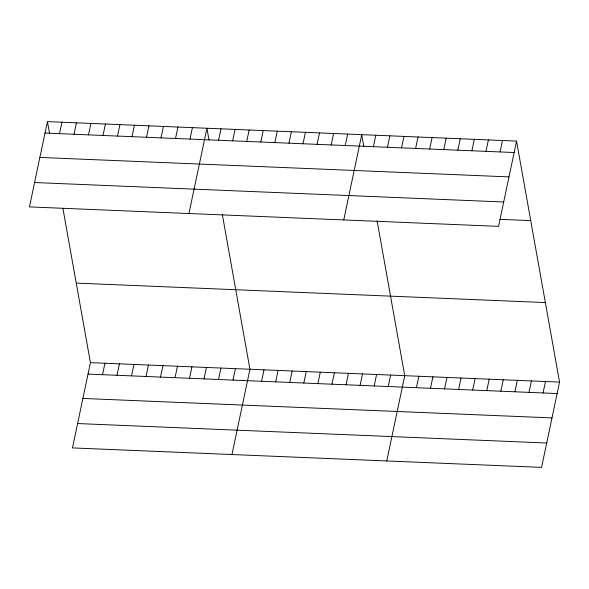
<?xml version="1.0" encoding="UTF-8"?>
<svg xmlns="http://www.w3.org/2000/svg" width="589" height="589" viewBox="0 0 589 589"><rect width="100%" height="100%" fill="white"/><g stroke="black" fill="none" stroke-linecap="round" stroke-linejoin="round"><path stroke-width="0.88" d="M47.422 121.621L29.45 206.901L498.566 226.36L516.538 141.088L47.422 121.621L49.52 133.372M59.511 133.666L61.919 122.225M74.008 134.27L76.423 122.829M88.512 134.866L90.92 123.425M103.009 135.47L105.424 124.029M117.513 136.074L119.92 124.632M132.01 136.67L134.417 125.236M62.942 208.609L90.434 362.64L72.462 447.912L541.578 467.379L559.55 382.099L516.538 141.088M146.506 137.274L148.921 125.832M102.523 374.685L104.93 363.244M161.011 137.878L163.418 126.436M117.02 375.281L119.427 363.847M175.507 138.474L177.922 127.04M131.524 375.885L133.931 364.444M190.011 139.078L192.419 127.636M146.02 376.489L148.428 365.047M188.951 213.512L206.923 128.24L209.014 139.991M160.517 377.085L162.932 365.651M218.585 140.263L220.993 128.822M175.021 377.689L177.429 366.248M232.655 140.845L235.07 129.411M189.518 378.293L191.933 366.851M246.732 141.434L249.14 129.992M204.022 378.896L206.43 367.455M260.802 142.015L263.217 130.574M218.519 379.493L220.934 368.051M274.879 142.597L277.286 131.163M233.023 380.096L235.431 368.655M288.949 143.186L291.364 131.745M231.963 454.531L249.935 369.259L222.296 214.396M303.026 143.768L305.433 132.326M261.597 381.282L264.005 369.84M317.096 144.349L319.51 132.908M275.667 381.863L278.082 370.422M331.173 144.938L333.58 133.497M289.744 382.452L292.151 371.011M345.242 145.52L347.657 134.078M303.814 383.034L306.228 371.593M343.762 219.94L361.727 134.66L363.825 146.411M317.891 383.616L320.298 372.174M373.397 146.683L375.804 135.249M331.96 384.197L334.375 372.763M387.466 147.272L389.874 135.831M346.037 384.786L348.445 373.345M401.543 147.854L403.951 136.412M360.107 385.368L362.522 373.927M415.613 148.435L418.028 137.001M374.184 385.95L376.592 374.516M429.69 149.024L432.098 137.583M388.254 386.539L390.669 375.097M443.76 149.606L446.175 138.165M386.767 460.951L404.739 375.679L377.107 220.823M457.837 150.188L460.245 138.746M416.401 387.702L418.816 376.261M471.907 150.777L474.322 139.335M430.478 388.291L432.886 376.85M485.984 151.358L488.391 139.917M444.548 388.873L446.963 377.431M500.054 151.94L502.469 140.499M458.625 389.454L461.032 378.013M472.695 390.036L475.109 378.602M486.772 390.625L489.179 379.183M500.841 391.206L503.256 379.765M514.919 391.788L517.326 380.354M528.996 392.377L531.403 380.936M543.065 392.959L545.473 381.517M45.007 133.062L514.131 152.522M39.875 157.432L508.992 176.891M34.582 182.531L503.705 201.99M499.951 219.344L530.733 220.617M76.239 283.103L545.355 302.569M90.434 362.64L559.55 382.099M88.019 374.081L557.142 393.54M82.887 398.444L552.003 417.91M77.593 423.55L546.717 443.009"/></g></svg>
